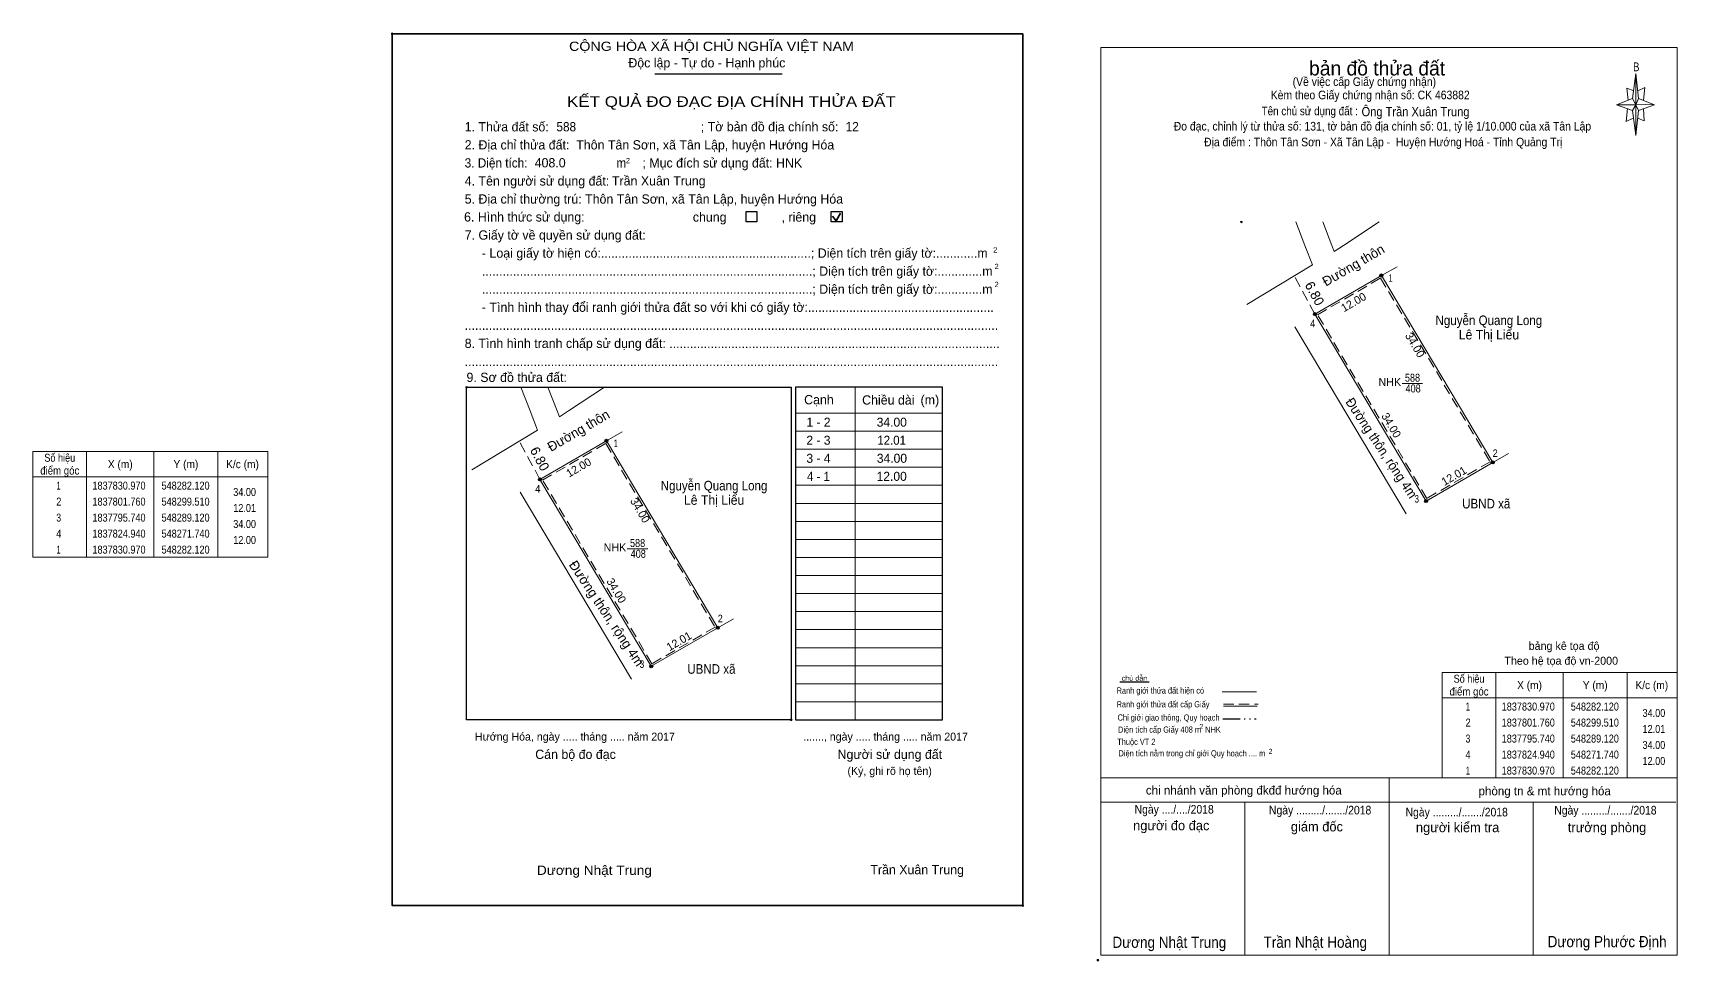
# Model space of a CAD drawing. Header units: metres. Extents: x 548193 to 548858, y 1837750 to 1837898.
# Drawn here: x 548192.5 to 548449.4, y 1837749.7 to 1837894.7 of the extents above; entities that cross this region are included whole.
import ezdxf
from ezdxf.enums import TextEntityAlignment as Align

# ---------------------------------------------------------------- set-up
doc = ezdxf.new("R2010")
doc.units = ezdxf.units.M
doc.header["$LTSCALE"] = 0.54
doc.header["$PDMODE"] = 32
doc.header["$PDSIZE"] = 0.27
doc.linetypes.add('DASH_DOUBLE_DOT', pattern=[9.2, 5, -1.2, 0.3, -1.2, 0.3, -1.2])
doc.linetypes.add('MEDIUM_DASHED', pattern=[4.5, 3, -1.5])
for name, color, linetype, lineweight in [('1', 7, 'Continuous', 13), ('10', 7, 'Continuous', 13), ('11', 7, 'Continuous', 25), ('2', 7, 'Continuous', 35), ('27', 7, 'Continuous', 13), ('4', 7, 'Continuous', 13), ('50', 7, 'Continuous', 25), ('63', 7, 'Continuous', 13), ('8', 7, 'Continuous', 13)]:
    doc.layers.add(name, color=color, linetype=linetype, lineweight=lineweight)
for name, color, linetype in [('13', 7, 'Continuous'), ('36', 7, 'Continuous'), ('48', 7, 'Continuous'), ('52', 7, 'Continuous'), ('6', 7, 'Continuous'), ('9', 7, 'Continuous')]:
    doc.layers.add(name, color=color, linetype=linetype)

msp = doc.modelspace()

# ---------------------------------------------------------------- hatches: boundary and pattern name
at = {"layer": '11'}
for points in [[(548282.3549, 1837830.97, 1), (548281.8851, 1837830.97, 1)], [(548282.3549, 1837830.97, 1), (548281.8851, 1837830.97, 1)], [(548271.9749, 1837824.94, 1), (548271.5051, 1837824.94, 1)], [(548299.7449, 1837801.76, 1), (548299.2751, 1837801.76, 1)], [(548289.3549, 1837795.74, 1), (548288.8851, 1837795.74, 1)]]:
    msp.add_hatch(color=256, dxfattribs=at).paths.add_polyline_path(points)
at = {"layer": '8'}
for points in [[(548403.3949, 1837856.8, 1), (548402.9251, 1837856.8, 1)], [(548403.3949, 1837856.8, 1), (548402.9251, 1837856.8, 1)], [(548393.0149, 1837850.77, 1), (548392.5451, 1837850.77, 1)], [(548420.7849, 1837827.59, 1), (548420.3151, 1837827.59, 1)], [(548410.3949, 1837821.57, 1), (548409.9251, 1837821.57, 1)]]:
    msp.add_hatch(color=256, dxfattribs=at).paths.add_polyline_path(points)

# ---------------------------------------------------------------- linework, layer by layer
at = {"layer": '1', "lineweight": 25}
for p, q in [((548289.67, 1837888.32), (548309.59, 1837888.32)), ((548334.59, 1837839.35), (548311.64, 1837839.35)), ((548334.59, 1837787.38), (548334.59, 1837839.35)), ((548311.64, 1837787.38), (548319.32, 1837787.38)), ((548319.32, 1837787.38), (548334.59, 1837787.38)), ((548334.59, 1837787.38), (548334.59, 1837787.89))]:
    msp.add_line(p, q, dxfattribs=at)
at = {"layer": '1', "lineweight": 35}
for p, q in [((548317.45, 1837866.06), (548318.01, 1837865.33)), ((548318.01, 1837865.33), (548318.69, 1837866.55))]:
    msp.add_line(p, q, dxfattribs=at)
at = {"layer": '1'}
for p, q in [((548320.97, 1837839.35), (548320.97, 1837787.38)), ((548311.64, 1837835.29), (548319.32, 1837835.29)), ((548319.32, 1837835.29), (548327.41, 1837835.29)), ((548327.41, 1837835.29), (548334.59, 1837835.29)), ((548311.64, 1837832.47), (548319.32, 1837832.47)), ((548319.32, 1837832.47), (548327.41, 1837832.47)), ((548327.41, 1837832.47), (548334.59, 1837832.47)), ((548311.64, 1837829.65), (548319.32, 1837829.65)), ((548319.32, 1837829.65), (548327.41, 1837829.65)), ((548327.41, 1837829.65), (548334.59, 1837829.65)), ((548311.64, 1837826.84), (548319.32, 1837826.84)), ((548319.32, 1837826.84), (548327.41, 1837826.84)), ((548327.41, 1837826.84), (548334.59, 1837826.84)), ((548311.64, 1837824.02), (548319.32, 1837824.02)), ((548319.32, 1837824.02), (548327.41, 1837824.02)), ((548327.41, 1837824.02), (548334.59, 1837824.02)), ((548311.64, 1837821.2), (548319.32, 1837821.2)), ((548319.32, 1837821.2), (548327.41, 1837821.2)), ((548327.41, 1837821.2), (548334.59, 1837821.2)), ((548311.64, 1837818.38), (548319.32, 1837818.38)), ((548319.32, 1837818.38), (548327.41, 1837818.38)), ((548327.41, 1837818.38), (548334.59, 1837818.38)), ((548311.64, 1837815.56), (548319.32, 1837815.56)), ((548319.32, 1837815.56), (548327.41, 1837815.56)), ((548327.41, 1837815.56), (548334.59, 1837815.56)), ((548311.64, 1837812.74), (548319.32, 1837812.74)), ((548319.32, 1837812.74), (548327.41, 1837812.74)), ((548327.41, 1837812.74), (548334.59, 1837812.74)), ((548311.64, 1837809.93), (548319.32, 1837809.93)), ((548319.32, 1837809.93), (548327.41, 1837809.93)), ((548327.41, 1837809.93), (548334.59, 1837809.93)), ((548311.64, 1837807.11), (548319.32, 1837807.11)), ((548319.32, 1837807.11), (548327.41, 1837807.11)), ((548327.41, 1837807.11), (548334.59, 1837807.11)), ((548311.64, 1837804.29), (548319.32, 1837804.29)), ((548319.32, 1837804.29), (548327.41, 1837804.29)), ((548327.41, 1837804.29), (548334.59, 1837804.29)), ((548311.64, 1837801.47), (548319.32, 1837801.47)), ((548319.32, 1837801.47), (548327.41, 1837801.47)), ((548327.41, 1837801.47), (548334.59, 1837801.47)), ((548311.64, 1837798.65), (548319.32, 1837798.65)), ((548319.32, 1837798.65), (548327.41, 1837798.65)), ((548327.41, 1837798.65), (548334.59, 1837798.65)), ((548311.64, 1837795.83), (548319.32, 1837795.83)), ((548319.32, 1837795.83), (548327.41, 1837795.83)), ((548327.41, 1837795.83), (548334.59, 1837795.83)), ((548311.64, 1837793.02), (548319.32, 1837793.02)), ((548319.32, 1837793.02), (548327.41, 1837793.02)), ((548327.41, 1837793.02), (548334.59, 1837793.02)), ((548311.64, 1837790.2), (548319.32, 1837790.2)), ((548319.32, 1837790.2), (548327.41, 1837790.2)), ((548327.41, 1837790.2), (548334.59, 1837790.2))]:
    msp.add_line(p, q, dxfattribs=at)
at = {"layer": '1', "lineweight": 25}
for points in [[(548260.27, 1837835.68), (548260.27, 1837839.33), (548310.98, 1837839.33), (548310.98, 1837835.68)], [(548311.64, 1837839.35), (548311.64, 1837835.68), (548311.64, 1837787.38)], [(548310.98, 1837835.68), (548310.98, 1837787.38), (548260.27, 1837787.38), (548260.27, 1837835.68)]]:
    msp.add_lwpolyline(points, dxfattribs=at)
at = {"layer": '1'}
msp.add_lwpolyline([(548282.12, 1837830.97), (548299.51, 1837801.76), (548289.12, 1837795.74), (548271.74, 1837824.94)], close=True, dxfattribs=at)
for p in [(548248.66, 1837894.57), (548260.27, 1837839.33), (548310.98, 1837787.38), (548347.15, 1837758.35)]:
    msp.add_point(p, dxfattribs=at)
at = {"layer": '10'}
for p, q in [((548270.18, 1837835.68), (548268.77, 1837839.33)), ((548271.36, 1837832.64), (548270.18, 1837835.68)), ((548271.36, 1837832.64), (548261.09, 1837826.44)), ((548268.62, 1837822.95), (548286.01, 1837793.74))]:
    msp.add_line(p, q, dxfattribs=at)
at = {"layer": '10', "linetype": 'MEDIUM_DASHED'}
msp.add_line((548271.74, 1837824.94), (548268.51, 1837830.92), dxfattribs=at)
at = {"layer": '10'}
for points in [[(548272.99, 1837839.33), (548274.41, 1837835.68), (548274.77, 1837834.74)], [(548281.8, 1837839.33), (548276.21, 1837835.68), (548274.77, 1837834.74)]]:
    msp.add_lwpolyline(points, dxfattribs=at)
msp.add_lwpolyline([(548282.12, 1837830.97), (548299.51, 1837801.76), (548289.12, 1837795.74), (548271.74, 1837824.94)], close=True, dxfattribs=at)
at = {"layer": '10', "linetype": 'MEDIUM_DASHED'}
msp.add_lwpolyline([(548282.01, 1837830.56), (548299.1, 1837801.87), (548289.23, 1837796.15), (548272.15, 1837824.83)], close=True, dxfattribs=at)
at = {"layer": '11'}
for centre in [(548282.12, 1837830.97), (548282.12, 1837830.97), (548271.74, 1837824.94), (548299.51, 1837801.76), (548289.12, 1837795.74)]:
    msp.add_circle(centre, 0.2349, dxfattribs=at)
at = {"layer": '2'}
msp.add_lwpolyline([(548248.66, 1837894.57), (548347.15, 1837894.57), (548347.15, 1837758.35), (548248.66, 1837758.35)], close=True, dxfattribs=at)
at = {"layer": '27'}
for p, q in [((548282.12, 1837830.97), (548284.58, 1837832.35)), ((548299.51, 1837801.76), (548301.97, 1837803.14))]:
    msp.add_line(p, q, dxfattribs=at)
at = {"layer": '4'}
for p, q in [((548442.41, 1837884.47), (548442.91, 1837888.37)), ((548442.41, 1837882.57), (548439.91, 1837883.47)), ((548443.31, 1837884.47), (548445.81, 1837883.47)), ((548443.31, 1837882.57), (548442.91, 1837878.67)), ((548444.21, 1837880.97), (548443.21, 1837881.37)), ((548444.11, 1837882.87), (548444.21, 1837880.97)), ((548378.29, 1837791.76), (548383.67, 1837791.76)), ((548378.49, 1837789.52), (548383.76, 1837789.52)), ((548359.36, 1837778.3), (548449.36, 1837778.3)), ((548359.36, 1837778.3), (548449.36, 1837778.3)), ((548359.36, 1837778.3), (548449.36, 1837778.3)), ((548404.36, 1837750.6), (548404.36, 1837778.3)), ((548359.36, 1837774.5), (548449.16, 1837774.5)), ((548381.86, 1837750.6), (548381.86, 1837774.5)), ((548426.86, 1837750.6), (548426.86, 1837774.5)), ((548449.36, 1837750.6), (548359.36, 1837750.6))]:
    msp.add_line(p, q, dxfattribs=at)
at = {"layer": '4', "lineweight": 25}
msp.add_line((548366.91, 1837793.25), (548362.29, 1837793.25), dxfattribs=at)
at = {"layer": '4', "linetype": 'MEDIUM_DASHED'}
msp.add_line((548378.49, 1837789.84), (548383.93, 1837789.84), dxfattribs=at)
at = {"layer": '4', "linetype": 'DASH_DOUBLE_DOT', "lineweight": 25}
msp.add_line((548378.39, 1837787.55), (548383.63, 1837787.55), dxfattribs=at)
at = {"layer": '4'}
for points in [[(548359.36, 1837892.4), (548449.36, 1837892.4), (548449.36, 1837750.6), (548359.36, 1837750.6)], [(548442.91, 1837888.37), (548443.31, 1837884.47), (548442.91, 1837883.47)], [(548442.91, 1837883.47), (548439.91, 1837883.47), (548442.41, 1837884.47), (548443.31, 1837882.57), (548445.81, 1837883.47), (548442.91, 1837883.57)], [(548442.91, 1837883.47), (548442.91, 1837878.67), (548442.41, 1837882.57)]]:
    msp.add_lwpolyline(points, close=True, dxfattribs=at)
for points in [[(548442.61, 1837885.67), (548441.51, 1837886.07), (548441.71, 1837884.17)], [(548443.21, 1837885.67), (548444.31, 1837886.17), (548444.11, 1837884.17)], [(548442.91, 1837883.47), (548442.41, 1837884.47), (548439.91, 1837883.47)], [(548442.91, 1837883.47), (548443.31, 1837882.57), (548445.81, 1837883.47)], [(548441.61, 1837882.87), (548441.41, 1837880.87), (548442.51, 1837881.37)]]:
    msp.add_lwpolyline(points, dxfattribs=at)
msp.add_point((548358.89, 1837749.82), dxfattribs=at)
at = {"layer": '50'}
for points in [[(548303.92, 1837866.79), (548305.61, 1837866.79), (548305.61, 1837865.21), (548303.92, 1837865.21)], [(548317.23, 1837866.79), (548318.92, 1837866.79), (548318.92, 1837865.21), (548317.23, 1837865.21)]]:
    msp.add_lwpolyline(points, close=True, dxfattribs=at)
at = {"layer": '63'}
for p, q in [((548200.93, 1837829.32), (548200.93, 1837812.82)), ((548211.43, 1837829.32), (548211.43, 1837812.82)), ((548221.43, 1837829.32), (548221.43, 1837812.82)), ((548192.53, 1837825.32), (548229.23, 1837825.32)), ((548285.36, 1837814.11), (548288.56, 1837814.11)), ((548421.06, 1837794.8), (548421.06, 1837778.3)), ((548431.56, 1837794.8), (548431.56, 1837778.3)), ((548441.56, 1837794.8), (548441.56, 1837778.3)), ((548412.66, 1837790.8), (548449.36, 1837790.8))]:
    msp.add_line(p, q, dxfattribs=at)
for points in [[(548192.53, 1837829.32), (548229.23, 1837829.32), (548229.23, 1837812.82), (548192.53, 1837812.82)], [(548412.66, 1837794.8), (548449.36, 1837794.8), (548449.36, 1837778.3), (548412.66, 1837778.3)]]:
    msp.add_lwpolyline(points, close=True, dxfattribs=at)
at = {"layer": '8'}
for p, q in [((548391.22, 1837861.51), (548389.81, 1837865.16)), ((548392.4, 1837858.47), (548391.22, 1837861.51)), ((548392.4, 1837858.47), (548382.13, 1837852.27)), ((548403.16, 1837856.8), (548405.62, 1837858.18)), ((548389.66, 1837848.78), (548407.05, 1837819.57)), ((548406.4, 1837839.94), (548409.6, 1837839.94)), ((548420.55, 1837827.59), (548423.01, 1837828.97))]:
    msp.add_line(p, q, dxfattribs=at)
at = {"layer": '8', "linetype": 'MEDIUM_DASHED'}
msp.add_line((548392.78, 1837850.77), (548389.55, 1837856.75), dxfattribs=at)
at = {"layer": '8'}
for points in [[(548394.03, 1837865.16), (548395.45, 1837861.51), (548395.81, 1837860.57)], [(548402.84, 1837865.16), (548397.25, 1837861.51), (548395.81, 1837860.57)]]:
    msp.add_lwpolyline(points, dxfattribs=at)
msp.add_lwpolyline([(548403.16, 1837856.8), (548420.55, 1837827.59), (548410.16, 1837821.57), (548392.78, 1837850.77)], close=True, dxfattribs=at)
msp.add_lwpolyline([(548403.16, 1837856.8), (548420.55, 1837827.59), (548410.16, 1837821.57), (548392.78, 1837850.77)], close=True, dxfattribs=at)
at = {"layer": '8', "linetype": 'MEDIUM_DASHED'}
msp.add_lwpolyline([(548403.05, 1837856.39), (548420.14, 1837827.7), (548410.27, 1837821.98), (548393.19, 1837850.66)], close=True, dxfattribs=at)
at = {"layer": '8', "lineweight": 25}
for centre in [(548403.16, 1837856.8), (548403.16, 1837856.8), (548392.78, 1837850.77), (548420.55, 1837827.59), (548410.16, 1837821.57)]:
    msp.add_circle(centre, 0.2349, dxfattribs=at)
at = {"layer": '8'}
msp.add_point((548381.31, 1837865.16), dxfattribs=at)

# ---------------------------------------------------------------- texts
at = {"layer": '1'}
for s, height, width, p in [('CỘNG HÒA XÃ HỘI CHỦ NGHĨA VIỆT NAM', 1.447, 1.15, (548276.28, 1837891.89)), ('3. Diện tích:', 1.447, 0.95, (548259.98, 1837873.67)), ('m', 1.447, 0.95, (548283.67, 1837873.67)), ('2', 0.8266, 0.95, (548285.16, 1837874.33)), ('2', 0.8266, 0.9, (548342.53, 1837860.38)), ('2', 0.8266, 0.95, (548342.75, 1837857.81)), ('2', 0.8266, 0.95, (548342.75, 1837854.99)), ('Dương Nhật Trung', 1.447, 1.1, (548271.26, 1837763.16))]:
    msp.add_text(s, height=height, dxfattribs=dict(at, width=width)).set_placement(p)
for s, height, p in [('Độc lập - Tự do - Hạnh phúc', 1.447, (548285.54, 1837889.31)), ('1. Thửa đất số:', 1.447, (548259.98, 1837879.31)), ('; Tờ bản đồ địa chính số:', 1.447, (548296.86, 1837879.32)), ('2. Địa chỉ thửa đất:', 1.447, (548259.98, 1837876.49)), ('; Mục đích sử dụng đất: HNK', 1.447, (548287.74, 1837873.67)), ('4. Tên người sử dụng đất:', 1.447, (548259.98, 1837870.85)), ('5. Địa chỉ thường trú: Thôn Tân Sơn, xã Tân Lập, huyện Hướng Hóa', 1.447, (548259.98, 1837868.03)), ('chung                , riêng', 1.447, (548295.61, 1837865.21)), ('7. Giấy tờ về quyền sử dụng đất:', 1.447, (548259.98, 1837862.4)), ('     - Loại giấy tờ hiện có:.............................................................; Diện tích trên giấy tờ:............m', 1.447, (548259.98, 1837859.58)), ('     ................................................................................................; Diện tích trên giấy tờ:.............m', 1.447, (548259.98, 1837856.76)), ('     ................................................................................................; Diện tích trên giấy tờ:.............m', 1.447, (548259.98, 1837853.94)), ('     - Tình hình thay đổi ranh giới thửa đất so với khi có giấy tờ:......................................................', 1.447, (548259.98, 1837851.12)), ('...........................................................................................................................................................', 1.447, (548259.98, 1837848.3)), ('8. Tình hình tranh chấp sử dụng đất: ................................................................................................', 1.447, (548259.98, 1837845.48)), ('...........................................................................................................................................................', 1.447, (548259.98, 1837842.67)), ('9. Sơ đồ thửa đất:', 1.447, (548260.26, 1837840.17)), ('Cạnh', 1.447, (548313, 1837836.68)), ('Chiều dài', 1.447, (548322.06, 1837836.63)), ('(m)', 1.447, (548331.19, 1837836.65)), ('Hướng Hóa, ngày ..... tháng ..... năm 2017', 1.24, (548261.58, 1837784.14)), ('......., ngày ..... tháng ..... năm 2017', 1.24, (548312.86, 1837784.14)), ('Cán bộ đo đạc', 1.447, (548271, 1837781.27)), ('Người sử dụng đất', 1.447, (548318.22, 1837781.27)), ('(Ký, ghi rõ họ tên)', 1.24, (548319.77, 1837778.78))]:
    msp.add_text(s, height=height, dxfattribs=at).set_placement(p)
for s, height, width, p in [('KẾT QUẢ ĐO ĐẠC ĐỊA CHÍNH THỬA ĐẤT', 1.654, 1.2, (548301.64, 1837883.14)), ('588', 1.25, 0.85, (548286.985, 1837814.38)), ('408', 1.25, 0.85, (548287.085, 1837812.7))]:
    msp.add_text(s, height=height, dxfattribs=dict(at, width=width)).set_placement(p, align=Align.CENTER)
msp.add_text('NHK', height=1.25, dxfattribs=at).set_placement((548283.445, 1837813.7), align=Align.CENTER)
at = {"layer": '10'}
for s, rotation, p in [('Đường thôn', 30.153, (548273.46, 1837829.22)), ('6.80', 298.371, (548270.11, 1837829.52))]:
    msp.add_text(s, height=1.5, rotation=rotation, dxfattribs=at).set_placement(p)
at = {"layer": '13'}
msp.add_text('Đường thôn, rộng 4m', height=1.5, rotation=303.639, dxfattribs=at).set_placement((548281.5235, 1837803.5955), align=Align.CENTER)
at = {"layer": '36'}
for s, width, p in [('Nguyễn Quang Long', 0.9, (548298.925, 1837823.22)), ('Lê Thị Liểu', 0.95, (548298.94, 1837820.98)), ('UBND xã', 0.9, (548298.51, 1837794.58))]:
    msp.add_text(s, height=1.5, dxfattribs=dict(at, width=width)).set_placement(p, align=Align.CENTER)
at = {"layer": '4'}
for s, height, p in [('bản đồ thửa đất', 2.25, (548402.495, 1837888.05)), ('bảng kê tọa độ', 1.25, (548431.705, 1837798.31)), ('Theo hệ tọa độ vn-2000', 1.25, (548431.255, 1837795.99)), ('chi nhánh văn phòng đkđđ hướng hóa', 1.35, (548381.68, 1837775.71)), ('phòng tn & mt hướng hóa', 1.35, (548428.675, 1837775.59)), ('người đo đạc', 1.5, (548370.345, 1837770.13)), ('giám đốc', 1.5, (548393.095, 1837769.95)), ('người kiểm tra', 1.5, (548415.075, 1837769.83)), ('trưởng phòng', 1.5, (548438.415, 1837769.83))]:
    msp.add_text(s, height=height, dxfattribs=at).set_placement(p, align=Align.CENTER)
for s, height, width, p in [('B', 1.378, 0.8, (548442.98, 1837888.71)), ('Kèm theo Giấy chứng nhận số: CK 463882', 1.35, 0.9, (548401.42, 1837884.33)), ('(Về việc cấp Giấy chứng nhận)', 1.35, 0.9, (548400.505, 1837886.41)), ('Tên chủ sử dụng đất :', 1.35, 0.85, (548391.975, 1837881.83)), ('Đo đạc, chỉnh lý từ thửa số: 131, tờ bản đồ địa chính số: 01, tỷ lệ 1/10.000 của xã Tân Lập', 1.35, 0.9, (548403.33, 1837879.45)), ('Địa điểm : Thôn Tân Sơn - Xã Tân Lập -  Huyện Hướng Hoá - Tỉnh Quảng Trị ', 1.35, 0.9, (548403.675, 1837876.98)), ('chú dẫn', 0.7999, 1.05, (548364.6, 1837793.48)), ('Ranh giới thửa đất hiện có ', 0.96, 0.9, (548368.805, 1837791.48)), ('Ranh giới thửa đất cấp Giấy', 0.96, 0.9, (548369.06, 1837789.33)), ('Chỉ giới giao thông, Quy hoạch', 0.96, 0.9, (548369.92, 1837787.26)), ('Diện tích cấp Giấy 408 m  NHK', 0.96, 0.9, (548370.055, 1837785.38)), ('2', 0.8, 0.8, (548375.04, 1837785.93)), ('Thuộc VT 2', 0.96, 0.9, (548364.895, 1837783.47)), ('Diện tích nằm trong chỉ giới Quy hoạch .... m', 0.96, 0.9, (548373.565, 1837781.67)), ('2', 0.8, 0.8, (548385.85, 1837782.05)), ('Ngày ..../..../2018', 1.35, 0.9, (548370.8, 1837772.73)), ('Ngày ........./......./2018', 1.35, 0.9, (548393.6, 1837772.6)), ('Ngày ........./......./2018', 1.35, 0.9, (548414.93, 1837772.29)), ('Ngày ........./......./2018', 1.35, 0.9, (548438.16, 1837772.59)), ('Dương Nhật Trung', 1.75, 0.9, (548370.045, 1837751.76)), ('Trần Nhật Hoàng', 1.75, 0.9, (548392.84, 1837751.77)), ('Dương Phước Định', 1.75, 0.9, (548438.425, 1837751.86))]:
    msp.add_text(s, height=height, dxfattribs=dict(at, width=width)).set_placement(p, align=Align.CENTER)
at = {"layer": '4', "width": 0.9}
msp.add_text('Ông Trần Xuân Trung', height=1.44, dxfattribs=at).set_placement((548400.07, 1837881.68))
at = {"layer": '48'}
msp.add_text('6. Hình thức sử dụng:', height=1.447, dxfattribs=at).set_placement((548259.88, 1837865.23))
at = {"layer": '52'}
for s, p in [('1 - 2', (548315.24, 1837833.18)), ('34.00', (548326.69, 1837833.18)), ('2 - 3', (548315.235, 1837830.36)), ('3 - 4', (548315.24, 1837827.54)), ('34.00', (548326.715, 1837827.54)), ('12.00', (548326.675, 1837824.72))]:
    msp.add_text(s, height=1.409, dxfattribs=at).set_placement(p, align=Align.CENTER)
at = {"layer": '52', "width": 0.95}
for s, p in [('12.01', (548326.67, 1837830.36)), ('4 - 1', (548315.235, 1837824.72))]:
    msp.add_text(s, height=1.409, dxfattribs=at).set_placement(p, align=Align.CENTER)
at = {"layer": '6', "width": 0.95}
for s, p in [('588', (548274.31, 1837879.32)), ('12', (548319.49, 1837879.34))]:
    msp.add_text(s, height=1.447, dxfattribs=at).set_placement(p)
at = {"layer": '6'}
for s, p in [('Thôn Tân Sơn, xã Tân Lập, huyện Hướng Hóa', (548277.4, 1837876.49)), ('408.0', (548270.91, 1837873.69)), ('Trần Xuân Trung', (548282.98, 1837870.87)), ('Trần Xuân Trung', (548323.34, 1837763.25))]:
    msp.add_text(s, height=1.447, dxfattribs=at).set_placement(p)
at = {"layer": '63'}
for s, width, p in [('điểm góc', 0.9, (548196.73, 1837825.7)), ('Số hiệu', 0.85, (548196.73, 1837827.7)), ('X (m)', 0.95, (548206.18, 1837826.7)), ('Y (m)', 0.95, (548216.435, 1837826.7)), ('K/c (m)', 0.95, (548225.275, 1837826.7)), (' 1', 0.75, (548196.38, 1837823.35)), ('1837830.970', 0.85, (548205.98, 1837823.35)), ('548282.120', 0.85, (548216.38, 1837823.35)), (' 2', 0.85, (548196.385, 1837820.85)), ('1837801.760', 0.85, (548205.98, 1837820.85)), ('548299.510', 0.85, (548216.38, 1837820.85)), (' 3', 0.8, (548196.375, 1837818.35)), ('1837795.740', 0.85, (548205.98, 1837818.35)), ('548289.120', 0.85, (548216.38, 1837818.35)), (' 4', 0.85, (548196.38, 1837815.85)), ('1837824.940', 0.85, (548205.98, 1837815.85)), ('548271.740', 0.85, (548216.38, 1837815.85)), (' 1', 0.75, (548196.38, 1837813.35)), ('1837830.970', 0.85, (548205.98, 1837813.35)), ('548282.120', 0.85, (548216.38, 1837813.35)), ('Số hiệu', 0.85, (548416.86, 1837793.18)), ('X (m)', 0.95, (548426.31, 1837792.18)), ('Y (m)', 0.95, (548436.565, 1837792.18)), ('K/c (m)', 0.95, (548445.405, 1837792.18)), ('điểm góc', 0.9, (548416.86, 1837791.18)), (' 1', 0.75, (548416.51, 1837788.83)), ('1837830.970', 0.85, (548426.11, 1837788.83)), ('548282.120', 0.85, (548436.51, 1837788.83)), (' 2', 0.85, (548416.515, 1837786.33)), ('1837801.760', 0.85, (548426.11, 1837786.33)), ('548299.510', 0.85, (548436.51, 1837786.33)), (' 3', 0.8, (548416.505, 1837783.83)), ('1837795.740', 0.85, (548426.11, 1837783.83)), ('548289.120', 0.85, (548436.51, 1837783.83)), (' 4', 0.85, (548416.51, 1837781.33)), ('1837824.940', 0.85, (548426.11, 1837781.33)), ('548271.740', 0.85, (548436.51, 1837781.33)), (' 1', 0.75, (548416.51, 1837778.83)), ('1837830.970', 0.85, (548426.11, 1837778.83)), ('548282.120', 0.85, (548436.51, 1837778.83))]:
    msp.add_text(s, height=1.25, dxfattribs=dict(at, width=width)).set_placement(p, align=Align.CENTER)
for s, rotation, p in [('12.00', 30.153, (548278.0961, 1837826.2657)), ('34.00', 300.767, (548286.8364, 1837819.7947)), ('34.00', 300.761, (548283.1362, 1837807.2547)), ('12.01', 30.088, (548293.7717, 1837799.1255))]:
    msp.add_text(s, height=1.25, rotation=rotation, dxfattribs=at).set_placement(p, align=Align.CENTER)
at = {"layer": '63', "width": 0.85}
for s, p in [('34.00', (548227.38, 1837822.35)), ('12.01', (548227.38, 1837819.85)), ('34.00', (548227.38, 1837817.35)), ('12.00', (548227.38, 1837814.85)), ('34.00', (548447.51, 1837787.83)), ('12.01', (548447.51, 1837785.33)), ('34.00', (548447.51, 1837782.83)), ('12.00', (548447.51, 1837780.33))]:
    msp.add_text(s, height=1.25, dxfattribs=at).set_placement(p, align=Align.RIGHT)
at = {"layer": '8'}
for s, rotation, p in [('Đường thôn', 30.153, (548394.5, 1837855.05)), ('6.80', 298.371, (548391.15, 1837855.35))]:
    msp.add_text(s, height=1.5, rotation=rotation, dxfattribs=at).set_placement(p)
for s, height, width, p in [('1', 1.174, 0.75, (548404.605, 1837855.82)), ('4', 1.174, 0.9, (548392.435, 1837848.72)), ('Nguyễn Quang Long', 1.5, 0.9, (548419.955, 1837849.05)), ('Lê Thị Liểu', 1.5, 0.95, (548419.97, 1837846.81)), ('588', 1.25, 0.85, (548408.025, 1837840.21)), ('408', 1.25, 0.85, (548408.125, 1837838.53)), ('2', 1.174, 0.9, (548420.935, 1837828.45)), ('3', 1.174, 0.8, (548408.69, 1837821.33)), ('UBND xã', 1.5, 0.9, (548419.545, 1837820.41))]:
    msp.add_text(s, height=height, dxfattribs=dict(at, width=width)).set_placement(p, align=Align.CENTER)
for s, rotation, p in [('12.00', 30.153, (548399.1361, 1837852.0957)), ('34.00', 300.767, (548407.8764, 1837845.6247)), ('34.00', 300.761, (548404.1762, 1837833.0847)), ('12.01', 30.088, (548414.8117, 1837824.9555))]:
    msp.add_text(s, height=1.25, rotation=rotation, dxfattribs=at).set_placement(p, align=Align.CENTER)
msp.add_text('NHK', height=1.25, dxfattribs=at).set_placement((548404.485, 1837839.53), align=Align.CENTER)
at = {"layer": '8', "width": 0.95}
msp.add_text('Đường thôn, rộng 4m', height=1.5, rotation=303.639, dxfattribs=at).set_placement((548402.5568, 1837829.4355), align=Align.CENTER)
at = {"layer": '9'}
for s, width, p in [('1', 0.75, (548283.57, 1837829.99)), ('4', 0.95, (548271.4, 1837822.89)), ('2', 0.9, (548299.9, 1837802.62)), ('3', 0.85, (548287.655, 1837795.5))]:
    msp.add_text(s, height=1.174, dxfattribs=dict(at, width=width)).set_placement(p, align=Align.CENTER)

doc.saveas('drawing.dxf')
